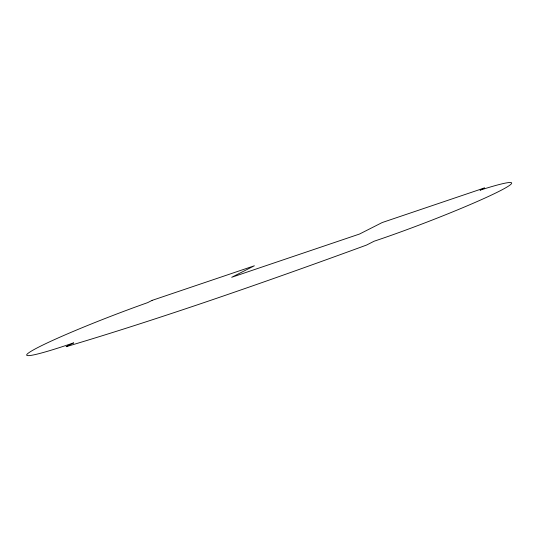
<?xml version="1.0" encoding="UTF-8"?>
<svg xmlns="http://www.w3.org/2000/svg" width="538" height="538" viewBox="0 0 538 538"><rect width="100%" height="100%" fill="white"/><g stroke="black" fill="none" stroke-linecap="round" stroke-linejoin="round"><path stroke-width="0.81" d="M152.086 300.386L147.674 302.625A95.414 6.16 -21 0 0 34.741 349.182A95.414 6.16 -21 0 0 73.666 342.867L66.113 346.694A586.689 37.862 -21 0 0 201.178 303.56A586.689 37.862 -21 0 0 366.553 245.059L374.105 241.226A95.414 6.16 -21 0 0 494.153 193.761A95.414 6.16 -21 0 0 480.078 190.17L484.489 187.937L382.209 222.537L359.545 234.03L231.696 277.285L254.36 265.785L152.086 300.386"/></g></svg>
